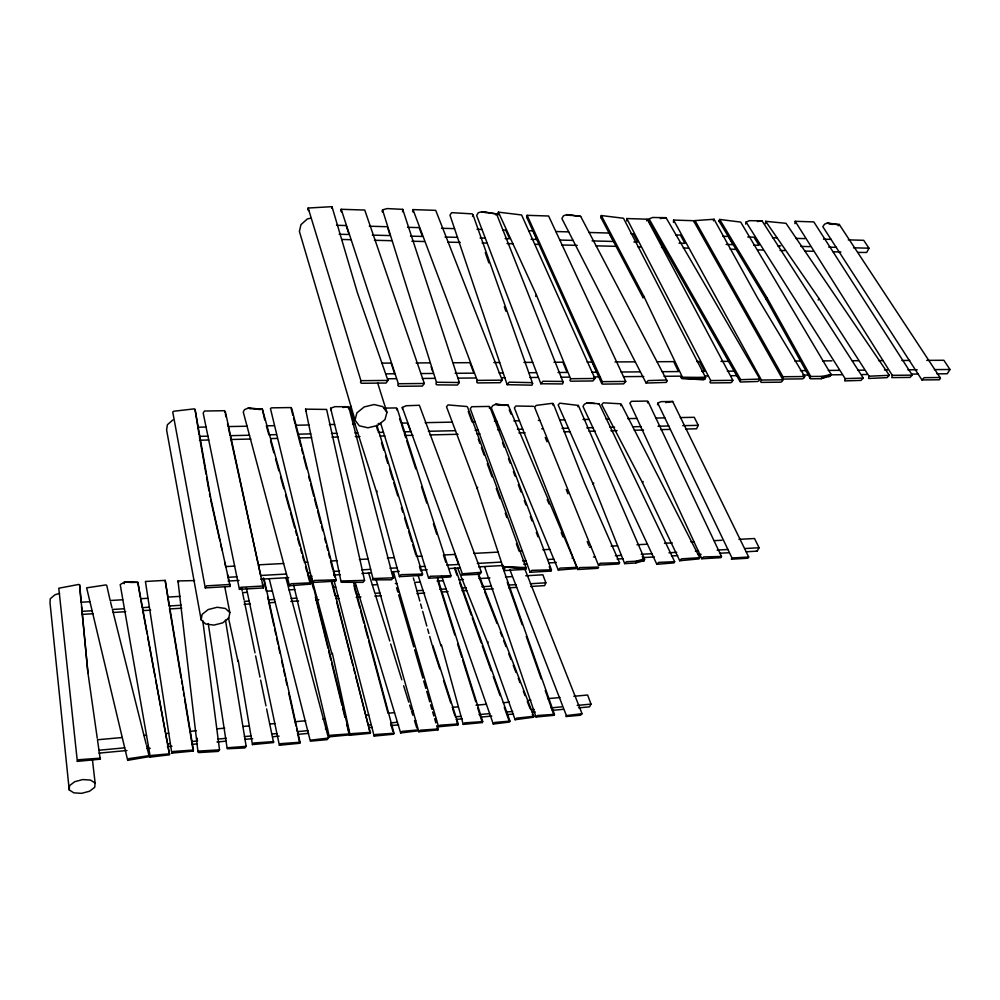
<?xml version="1.0" encoding="UTF-8"?>
<svg xmlns="http://www.w3.org/2000/svg" width="1000" height="1000" viewBox="0 0 1000 1000"><rect width="100%" height="100%" fill="white"/><g stroke="black" fill="none" stroke-linecap="round" stroke-linejoin="round"><path stroke-width="1.5" d="M635.65 563L636.562 561.163L644.125 560.65L644.188 558.862L636.562 561.163L626.438 561.737L624.675 563.625L635.65 563L644.125 560.65L644.737 559.425L578.35 405.438L559.75 403.175L558.175 404.975L593.212 484.288L624.675 563.625M348.55 408.762L348.7 406.712L334.85 406.688L330.613 408.25L330.975 409.938M77.337 761.375L78.45 759.737L100.35 758.15L100.25 759.175L77.337 761.375L58.788 588.225L78.763 584.438L79.6 584.837L81.1 602.238L89.65 601.737M97.263 738.238L87.925 672.8L79.6 584.837M69.225 789.925L69.55 785.662L74.737 781.688L82.8 779.562L90.6 780.1L95.125 783.075L94.712 787.325L89.537 791.237L81.587 793.337L73.838 792.85L69.225 789.925L50 602.788L50.275 598.75L54.95 594.788L59.6 593.362M402.537 211.788L402.725 209.363L387.2 208.575L382.512 209.875L382.1 211.588L382.825 212.188M124.275 583.713L124.438 582.1L137.85 582.362L169.562 754.8L150.3 757.087L120.213 584.575L124.438 582.1L137.85 582.362L140.287 597.25M127.688 760.337L128.825 758.637L149.425 755.612L149.275 756.625L127.688 760.337L86.65 587.837L105.913 584.925L106.737 585.363L110.162 600.513L122.587 599.775M165.188 580.375L193.412 750.037L193.225 751.05L171.812 753.112L145.425 581.475L165.188 580.375L169.112 605.988L181.312 605.237M210.512 496.962L230.162 586.45L205.263 587.888L172.75 412.038L173.787 411.238L194.213 408.875L195.062 409.45L199.1 434.825M150.3 757.087L151.475 755.45L169.725 753.787M194.562 580.575L177.987 580.962L178.612 582.537M225.075 412.725L224.462 410.7L204.45 411.025L203.188 413.088L239.425 589.338L263.4 587.938L225.3 411.362M171.812 753.112L173 751.5L193.412 750.037M205.263 587.888L206.663 585.825L229.488 584.513L230.413 585.112M201.175 619.913L202.113 614.388L208.238 609.538L217.162 607.275L225.438 608.462L229.862 612.612L228.8 618.1L222.712 622.863L213.925 625.112L205.7 624L201.175 619.913L166.6 429.938L167.4 424.725L172.825 419.975M177.987 580.962L198 752.125L198.837 752.575L218.287 751.4L219.525 749.837L202.763 620.525M252.45 744.587L253.713 743L273.825 741.575L273.562 742.575L252.45 744.587L238.212 660.35M308.163 208.025L360.913 380.675L360.475 382.425L361.413 383.275L386.1 383.038L387.938 380.425L357.375 292.65L331.987 206.663L308.163 208.025L307.838 209.775L308.688 210.575M239.425 589.338L240.875 587.288L262.787 586.013L263.688 586.613M331.637 208.388L331.987 206.663M291.65 408.212L336.112 579.837L335.763 581.138L312.65 582.475L270.45 408.537L271.512 407.85L290.863 407.55L292.85 415.25M341.188 209.288L398.338 383.738L397.863 385.462L398.762 386.312L422.425 386.062L424.312 383.475L364.75 210.05L341.188 209.288L340.812 211.012L341.662 211.9M208.263 623.612L227.213 748.775L244.9 747.938L246.163 746.363L225.463 620.087M305.587 409.137L341.15 582.263L362.987 582.362L364.55 580.4L326.625 409.438L305.587 409.137L306.062 411.15M289.575 585.775L291.062 583.725L310.675 582.812L310.338 584.125L289.575 585.775L243.263 412.025L244.475 409.65L247.975 408.225L262.35 409.137L310.675 582.812M312.65 582.475L314.163 580.462L336.112 579.837M355.037 420.138L356.875 412.912L364.162 406.938L374.1 404.538L382.812 406.637L386.938 412.4L384.975 419.562L377.738 425.425L367.962 427.8L359.312 425.8L355.037 420.138L299.4 231.438L300.938 224.7L307.275 218.962L310.225 218.287M413 209.6L477.262 380.387L476.7 382.088L477.512 382.925L500.238 382.688L502.188 380.15L435.712 210.35L413 209.6L412.575 211.3L413.35 212.175M279.375 745.238L280.663 743.65L300.038 742.262L299.762 743.263L279.375 745.238L246.412 587.925M331.712 580.562L370.312 733.3L350.163 735.225L332.337 653.25M376.85 425.175L422.55 574.062L422.113 575.35L399.438 576.65L376.625 492.25L376.975 490.887M396.775 409.875L396.45 407.925L384.175 408.125M402.3 407.45L462.35 573.812L461.887 575.075L479.762 574.25L481.413 572.275L419.375 405.275L406.15 405.75L402.3 407.45L402.5 409.062M269.225 578.787L310.35 741.175L327.163 739.638L328.475 738.05L285.812 577.463M472.5 216.438L472.987 214.775L472.262 213.875L451.662 212.65L449.975 215.113L507.15 384.675L531.987 385.175L532.6 383.5L472.987 214.775M505.25 566.95L504.175 570.6L525.7 569.35L526.213 568.1L467.6 407.238L466.925 406.525L448.013 404.913L446.512 406.775L477.2 488.55L504.175 570.6L503.988 566.875L526.213 568.1L525.562 567.525L505.25 566.95L525.7 569.35M330.613 408.25L372.962 578.575L372.575 579.875L391.55 579.788L393.15 577.812L348.7 406.712L342.962 407.5M329.375 736.8L330.7 735.238L349.562 733.913L349.237 734.9L329.375 736.8L293.675 585.15M382.512 209.875L436.45 382.262L435.938 383.975L436.8 384.85L457.413 385.05L459.338 382.5L402.725 209.363M498.4 212.15L536.337 294.837L570.588 378.713L569.938 380.375L570.662 381.188L592.888 380.975L594.925 378.488L521.613 214.963L498.4 212.15L497.887 213.8L498.625 214.75M399.438 576.65L401.025 574.675L422.55 574.062M350.163 735.225L351.5 733.662L370.65 732.312M526.6 216.95L527.137 215.312L548.612 216.012L625.725 381.425L623.663 383.875L602.312 384.113L601.625 383.3L526.6 216.95L527.275 217.812M477.2 488.55L477.638 487.225M437.438 577.6L482.713 721.6L482.287 722.575L463.237 724.4L441.475 645.013M374.162 736.075L375.525 734.513L393.988 733.213L393.638 734.2L374.162 736.075L333.888 579.888M428.638 578.25L430.262 576.275L450.962 575.688L450.513 576.962L428.638 578.25L380.763 423.55L378.2 423.6M489.487 408.325L489.312 406.425L471.737 406.712L470.262 408.65L530.112 572.3L550.887 571.075L551.425 569.825L489.925 407.05M507.15 384.675L509.125 382.163L531.825 382.65L532.6 383.5M400.65 732.938L402.025 731.375L418.05 729.912L417.688 730.9L400.65 732.938L355.337 582.938M643.05 297.7L600.712 217.15L601.3 215.538L623.5 218.263L705.625 377.463L704.862 379.062L703.5 379.862L681.688 378.375L680.738 377.212L705.625 377.463L681.688 378.375L682.675 377.675L643.75 296.137L601.3 215.538M478.263 573.35L533.875 716.275L533.425 717.237L515.112 719.712L487.625 642.8L488.013 641.762M535.737 296.45L536.337 294.837M540.85 383.762L542.85 381.262L562.438 381.438L563.175 382.275L562.525 383.925L540.85 383.762L476.65 215.487L478.237 212.738L481.75 211.688L496.587 213.95L563.175 382.275M418.85 731.762L420.238 730.212L438.288 728.95L437.9 729.925L418.85 731.762L375.925 578.9M552.875 405.062L552.825 403.275L536.138 405.412L534.65 407.4L598.45 565.15L618.962 563.962L619.562 562.737L584.675 483.325L553.362 403.812M626.8 218.538L710.725 380.55L709.95 382.15L710.537 382.938L730.7 382.725L732.062 381.912L732.85 380.325L647.2 219.2L626.8 218.538L626.763 220.975M438.575 726.762L439.975 725.212L458.263 723.938L457.863 724.912L438.575 726.762L393.462 571.962M646.575 220.8L647.2 219.2M648.45 220.5L649.087 218.9L652.7 217.488L666.038 217.688L759.875 379.075L759.062 380.65L757.712 381.475L740.425 382.025L739.875 381.262L648.45 220.5L648.838 221.012M577.85 406.688L578.35 405.438M593.212 484.288L593.737 482.987M601.625 383.3L602.3 381.662L527.137 215.312M463.237 724.4L464.663 722.862L482.713 721.6M673.587 220.062L761.425 380.037L760.6 381.613L761.137 382.388L780.763 382.175L782.113 381.388L782.95 379.812L693.5 220.712L673.587 220.062L673.475 222.45M530.112 572.3L531.8 570.363L551.425 569.825M694.35 222.162L695.025 220.588L714.05 219.262L757.312 297.525L804.725 376.525L803.875 378.088L802.525 378.875L782.663 379.075L782.975 376.737L695.025 220.588M620.862 405.725L620.85 403.825L603.337 402.825L601.737 404.65L642.525 482.738L679.737 560.737L699.062 558.888L699.712 557.675L621.388 404.5M530.625 586.487L544.637 585.612L545.862 582.8L542.875 574.788L525.75 575.8M642.525 482.738L643.088 481.463M558.312 570.062L560.025 568.125L576.987 567.35L576.425 568.587L558.312 570.062L491.3 407.925L492.675 405.675L495.562 404.35L508.25 405.225L576.987 567.35M713.363 220.825L714.05 219.262M493.288 724.013L494.725 722.463L509.963 721.087L509.525 722.05L493.288 724.013L441.712 576.388M646.112 383.05L648.188 380.575L666.413 380.025L667.025 380.8L666.287 382.413L646.112 383.05L561.875 218.538L563.488 215.812L566.625 214.65L580.662 216.375L667.025 380.8M718.962 221L719.663 219.45L740.688 222.075L831.125 374.462L830.25 376.012L821.1 378.688L810.413 378.8L766.087 299.15L718.962 221L719.525 221.887M643.05 297.712L643.75 296.137M647.562 402.875L647.625 401.05L631.462 401.3L629.875 403.162L701.862 558.763L720.825 557.675L721.488 556.475L648.112 401.65M577.762 569.5L579.5 567.587L598.625 567.075L598.038 568.312L577.762 569.5L514.375 407.912L515.887 406L533.663 406.337M657.775 403.162L731.988 557.987L731.312 559.188L748 558.212L748.7 557.025L672.675 401.463L660.987 401.65L657.775 403.162L657.562 404.7M515.112 719.712L516.55 718.162L533.875 716.275M863.25 378.05L845.15 378.625L844.712 380.913L861.025 380.387L863.25 378.05L762.05 220.85L749.4 220.675L746.087 222.062L745.675 224.1M598.45 565.15L600.2 563.25L619.562 562.737M889.338 375.312L869.05 376.213L868.562 378.475L887.1 377.638L889.338 375.312L786.012 223.312L765.688 221.312L765.475 223.7M536.062 717.025L537.537 715.5L554.462 714.35L553.987 715.3L536.062 717.025L484.8 567.163M912.275 375.138L892.3 375.325L891.787 377.6L910 377.413L912.275 375.138L813.812 221.912L795.2 221.3L794.9 223.612M685.65 429.038L696.562 428.787L698.263 425.337L694.262 417.3L680.337 417.575M509.875 569.675L566.4 715.6L565.913 716.55L580.55 715.225L582.05 713.7L524.65 568.575M739.875 381.262L740.688 379.675L649.087 218.9M656.838 564.3L658.625 562.4L674.65 561.675L674.013 562.888L656.838 564.3L582.987 406.413L584.4 404.212L587.075 402.912L599.175 403.775L674.65 561.675M578.737 707.85L589.6 706.825L591 704.112L587.625 695.025L573.812 696.275M766.087 299.15L766.9 297.638L719.663 219.45M679.737 560.737L681.538 558.837L699.712 557.675M848.25 239.862L863.713 240.312L868.988 248.2L866.675 252.463L858.062 252.413M701.862 558.763L703.675 556.912L721.488 556.475M809.925 378.038L810.775 376.475L766.9 297.638M831.125 374.462L822.4 376.362L821.1 378.688L831.125 374.462L828.913 376.8M818.188 300.025L819.025 298.538L765.688 221.312M746.225 551.763L757.113 551.138L759.1 547.75L754.5 538.513L738.988 539.338M921.925 379.938L924.2 377.675L940.05 377.512L940.425 378.25L939.463 379.762L921.925 379.938L822.812 226.675L824.6 224.163L827.15 223.137L839.225 224.425L940.05 377.512M926.75 360.363L943.85 360.275L950 369.487L947.262 373.75L936.963 373.875M495.788 214.9L496.587 213.95L481.75 211.688L485.962 212.65M507.5 405.8L508.25 405.225L495.562 404.35L504.513 405.438M838.25 225.787L839.225 224.425M598.325 404.338L599.175 403.775M351.375 406.425L349.963 408.325L376.625 492.25M665.713 402.587L672.675 401.463M757.475 221.562L762.05 220.85M660.312 218.562L666.038 217.688M566.4 715.6L582.05 713.7M310.637 740.175L328.475 738.05M98.975 750.238L124.688 747.825M170.325 743.55L167.512 743.812L169.3 753.425M191.65 741.55L197.463 741L197.113 738.075M218.088 739.075L226.337 738.3M244.387 736.6L250.95 735.987M271.8 734.038L276.925 733.55M308.275 730.612L297.213 731.65L296.588 728.812M325.412 729.013L327.5 728.812M348.3 726.862L347.287 726.963L346.6 724.163M397.425 722.262L390.613 722.9L392.875 731.375M415.7 720.55L414.5 720.662L416.775 727.975M436.2 718.625L434.663 718.763L435.875 722.95M455.25 716.838L460.95 716.3M479.075 714.6L489.663 713.612M506.55 712.025L512.688 711.45M531.112 709.725L534.188 709.438M551.075 707.862L561.825 706.85M577.188 705.413L591 704.112M148.275 745.612L146.55 745.775L149.275 756.625M371.238 724.712L368.188 725L355.613 675.95M99 753.138L126.95 750.5M147.125 748.6L150.238 748.3M167.312 746.688L171.975 746.25M192.15 744.35L196.812 743.913M216.988 742L226.312 741.125M244.938 739.362L252.7 738.637M272.887 736.725L279.1 736.137M297.725 734.388L308.587 733.35M369.137 727.638L372.25 727.35M390.875 725.588L398.638 724.85M456.087 719.438L462.287 718.85M480.925 717.087L491.788 716.062M507.312 714.6L513.525 714.013M532.163 712.25L535.262 711.963M552.337 710.35L563.212 709.325M168.725 733.263L165.613 733.55L167.237 742.337M269.738 724.038L274.837 723.575M346.1 717.062L344.888 717.175L342.675 708.162M413 710.962L411.525 711.087L412.8 715.188M189.95 731.325L196.238 730.75M394.525 712.65L388.025 713.238L368.7 641.075M122.212 737.513L97.475 739.762L100.25 759.175M143.988 735.525L146.463 735.288M216.737 728.875L224.775 728.138M242.987 726.475L249.2 725.913M295.025 721.725L305.738 720.75M322.9 719.188L325.175 718.975M365.7 715.275L368.725 715M433.425 709.087L431.887 709.237L430.588 704.775M452.2 707.375L458.275 706.825M476.025 705.2L486.388 704.262M503.263 702.712L509.4 702.163M527.8 700.475L530.875 700.2M547.737 698.662L560.013 697.537M462.35 573.812L481.413 572.275M227.438 747.763L246.163 746.363M81.988 611.35L91.8 610.75M124.175 608.763L112.413 609.475L146.188 744.312M149.125 607.225L142.225 607.65L140.562 598.713L147.738 598.275M249.163 601.062L244.35 601.362L255 652.85M274.625 599.487L268.238 599.888L267.6 597M291.188 598.475L296.737 598.138M316.663 596.9L315.375 596.987L327.912 648.062M356.213 594.475L358.775 594.312M379.888 593.013L374.925 593.312L368.488 572.612M399.25 591.825L397.788 591.912L396.575 587.737M416.925 590.737L422.975 590.363M439.925 589.312L446.087 588.938M461.688 587.975L466.362 587.688M481.95 586.725L491.3 586.15M508.45 585.1L516.237 584.625M530.262 583.763L545.862 582.8M337.938 595.6L335.062 595.775L331.388 581.413M82.15 614.4L93.05 613.725M113.3 612.463L125.763 611.688M142.887 610.625L150.675 610.138M169.363 608.975L181.812 608.2M244.1 604.325L250.325 603.938M269.012 602.775L275.25 602.375M290.812 601.413L298.6 600.925M315.738 599.862L318.85 599.663M335.975 598.6L339.087 598.4M356.213 597.337L360.887 597.05M374.9 596.175L381.138 595.788M416.95 593.562L424.738 593.075M441.863 592.013L448.088 591.625M462.113 590.75L466.775 590.462M483.913 589.388L493.25 588.812M508.825 587.837L516.613 587.35M313.275 588.438L314.375 588.375M167.638 597.1L180.25 596.35M247.338 592.35L242.537 592.638L244.05 599.9M272.4 590.862L266.337 591.225L263.425 577.987M353.95 586.013L356.238 585.875M372.312 584.925L377.525 584.612M198.188 751.112L219.525 749.837M731.988 557.987L748.7 557.025M288.962 589.875L294.713 589.538M332.887 587.263L335.75 587.1M395.363 583.55L396.812 583.462M420.275 582.075L414.6 582.413L419.8 601.038M437.1 581.075L443.212 580.712M458.787 579.788L463.462 579.5M479.038 578.575L489.938 577.938M505.5 577L511.737 576.638M228.1 581.038L239 580.425M260.775 579.188L288.788 577.612M309.012 576.462L312.125 576.287M333.913 575.062L340.125 574.7M361.912 573.475L371.25 572.95M391.475 571.8L399.25 571.362M421.037 570.138L427.262 569.788M449.05 568.55L459.938 567.938M478.612 566.875L503.5 565.475M523.725 564.325L526.838 564.15M548.625 562.925L556.4 562.487M617.087 559.05L623.3 558.7M643.538 557.562L654.425 556.95M671.538 555.975L677.763 555.625M697.987 554.487L701.1 554.312M719.775 553.25L729.112 552.725M236.85 576.8L228.1 577.288L227.488 574.6M286.45 574.038L260.675 575.475L258.35 564.837L283.637 563.5M307.213 572.888L310.25 572.712M333.25 571.438L339.513 571.087M361.725 569.85L370.6 569.362M390.012 568.275L397.062 567.888M424.95 566.337L419.45 566.638L420.788 570.988M446.7 565.125L458.55 564.462L454.925 554.412L443.45 555.013L445.775 562.238M477.287 563.425L501.375 562.087M522.625 560.9L525.875 560.725M548 559.487L553.812 559.163M572.013 558.15L573.288 558.088M593.462 556.962L595.1 556.862M615.363 555.737L621.413 555.4M641.225 554.3L651.888 553.713M668.975 552.762L676.75 552.325M695.387 551.287L698.5 551.112M717.138 550.087L728.025 549.475M745.113 548.525L759.1 547.75M234.65 566.1L225.688 566.575L224.662 562.025M304.3 562.4L307.663 562.225M337.325 560.65L330.55 561.013L332.863 569.95M359.387 559.475L368.038 559.012M387.337 558L394.288 557.625M416.325 556.45L421.812 556.163M473.612 553.413L498.1 552.112M522.263 550.837L519.025 551.013L516.375 543.737M542.837 549.75L549.775 549.375M611.138 546.125L617.6 545.775M636.987 544.75L647.438 544.2M664.5 543.288L672.262 542.875M690.888 541.888L693.988 541.725M714.163 540.662L721.912 540.25M589.55 547.263L591.188 547.175M372.962 578.575L393.15 577.812M740.688 379.675L759.875 379.075M199.438 440.225L208.787 440M230.613 439.5L250.863 439.038M271.125 438.575L277.362 438.425M299.175 437.925L311.65 437.638M331.9 437.175L338.137 437.025M355.275 436.637L359.95 436.525M380.213 436.062L384.888 435.962M405.15 435.487L412.938 435.312M430.075 434.913L458.125 434.275M476.825 433.837L479.95 433.775M518.9 432.875L525.138 432.738M564.1 431.838L570.325 431.688M589.025 431.262L595.262 431.125M610.85 430.763L617.075 430.625M634.225 430.225L643.575 430.012M660.713 429.613L670.062 429.4M341.512 580.962L364.55 580.4M207.925 436.163L199.375 436.35L206.038 474.162M249.462 435.238L230.1 435.675L228.438 428.1M276.275 434.65L268.863 434.812L266.363 425.825L274.075 425.675M297.738 434.175L310.825 433.888M331.45 433.425L336.788 433.312M354.975 432.912L357.75 432.85M378.312 432.4L383.462 432.287M428.363 431.287L455.487 430.688M475.087 430.262L478.137 430.188M497.575 429.762L500.312 429.7M517.463 429.325L522.725 429.2M541.737 428.787L543.288 428.75M562.025 428.338L568.438 428.2M586.8 427.788L592.925 427.663M609.963 427.275L614.612 427.175M633.2 426.775L640.938 426.6M657.987 426.225L668.825 425.988M682.763 425.675L698.263 425.337M197.763 427.188L206.05 427.025M247.05 426.213L228.113 426.587L227.5 423.812M308.962 424.975L295.425 425.25L300.863 446.25M329.438 424.562L334.588 424.462M352.525 424.113L354.963 424.062M425.163 422.663L452.275 422.125M475.025 421.662L471.975 421.725L468.237 411.45M494.375 421.287L496.8 421.238M513.9 420.887L519.425 420.788M538.35 420.4L539.9 420.375M560.25 419.963L564.763 419.875M582.987 419.513L589.062 419.4M606.075 419.062L609.175 419M627.737 418.625L637.025 418.438M655.588 418.075L664.875 417.887M477.262 380.387L502.188 380.15M398.338 383.738L424.312 383.475M602.3 381.662L625.725 381.425M710.725 380.55L732.85 380.325M761.425 380.037L782.95 379.812M499.15 372.962L503.188 372.925M529.1 372.725L536.613 372.675M621.125 372.013L640.387 371.875M727.362 371.2L734.237 371.15M388.038 378.762L395.838 378.7M422.337 378.462L434.812 378.35M458.212 378.137L475.363 377.987M501.875 377.75L505 377.725M529.95 377.5L537.737 377.438M561.138 377.225L568.938 377.15M593.888 376.925L600.125 376.875M623.513 376.662L643.787 376.488M664.062 376.3L681.213 376.15M704.613 375.938L707.725 375.913M731.112 375.712L737.35 375.65M802.85 375.062L809.087 375.012M830.925 374.812L841.838 374.725M862.113 374.538L866.787 374.5M912.013 374.087L918.25 374.038M360.913 380.675L387.938 380.425M570.588 378.713L594.925 378.488M782.975 376.737L804.725 376.525M810.775 376.475L822.4 376.362M385.85 373.837L394.65 373.762L391.15 363.075L382.188 363.125M421.175 373.562L433.237 373.462M455.15 373.3L473.85 373.15M558.013 372.5L567.087 372.438M591.65 372.25L596.938 372.2M662.163 371.7L678.45 371.575L673.713 361.637L656.975 361.725M701.85 371.4L704.55 371.375L699.45 361.512L696.762 361.525M800.362 370.637L805.85 370.6M828.275 370.425L839.2 370.337M857.925 370.2L864.175 370.15M884.45 369.988L887.575 369.963M907.862 369.812L917.225 369.738M934.4 369.613L950 369.487M416.075 362.95L429.925 362.875M453.2 362.762L469.913 362.675L473.363 371.85M493.85 362.55L499.688 362.525M523.95 362.4L532.675 362.362M553.962 362.25L562.913 362.2L566.562 371.15M587.087 362.088L592.362 362.05L596.362 370.938M615.037 361.938L635.25 361.838M720.962 361.4L728.675 361.362M794.75 361.025L800.512 361M822.625 360.887L831.95 360.838M852.15 360.737L858.363 360.712M878.575 360.613L883.238 360.588M901.888 360.487L909.663 360.45M436.45 382.262L459.338 382.5M341.662 239.45L351.025 239.688M374.425 240.275L391.587 240.7M411.875 241.213L424.35 241.525M447.75 242.113L460.238 242.425M482.075 242.975L486.75 243.088M507.038 243.6L513.275 243.762M535.125 244.3L539.8 244.425M561.638 244.975L577.25 245.362M595.962 245.837L616.25 246.337M638.088 246.887L641.213 246.962M661.488 247.475L664.613 247.55M683.337 248.025L688.012 248.137M730.138 249.2L736.375 249.363M758.225 249.9L762.9 250.025M780.062 250.45L784.737 250.575M805.025 251.075L812.825 251.275M833.1 251.788L840.9 251.975M339.162 234.237L349.062 234.5M372.312 235.113L390.138 235.588L387.825 228.2M410.462 236.125L422.463 236.438L419.15 227.625L407.537 227.3M445.012 237.025L457.475 237.362M480.087 237.95L485.262 238.088M505.15 238.612L509.613 238.725L505.65 230.1L503.05 230.025M531.112 239.3L537.038 239.45M559.8 240.05L573.075 240.4M592.087 240.9L613.663 241.475L609.237 233.05L589.188 232.475M633.9 242L637.688 242.1L633.362 233.738L630.85 233.663M679.05 243.2L684.925 243.35M726.15 244.438L733.225 244.625L728.3 236.438L722.913 236.287M753.713 245.162L759.062 245.3L753.925 237.175L747.775 237M777.638 245.787L780.738 245.875M800.863 246.4L810.15 246.65M828.737 247.138L836.475 247.35M853.512 247.8L868.988 248.2M336.5 225.275L346.138 225.55L348.65 233.225M369.288 226.213L387.362 226.725M441.488 228.263L454.538 228.637M477.025 229.275L481.962 229.425M528.75 230.75L533.162 230.875L536.487 238.225M555.775 231.525L568.713 231.887M675.825 234.95L680.4 235.075L684.287 242.162M772.475 237.7L777.125 237.838M795.675 238.363L804.95 238.625M823.512 239.163L831.237 239.375M681.688 378.375L704.862 379.062M124.438 582.1L133.2 582.5M594.637 403.45L587.075 402.912L591.3 403.45M251.062 408.562L247.975 408.225L262.35 409.137L264.738 419.975M254.163 408.9L260.35 409.575M580.662 216.375L566.625 214.65L570.988 215.538M839.45 224.938L827.15 223.137L832.7 224.462M756.425 551.025L757.113 551.138M600.712 217.15L601.362 218.075M819.025 298.538L869.05 376.213M746.087 222.062L845.15 378.625M795.2 221.3L892.3 375.325M642.288 556.375L644.125 560.65M509.25 409.913L510.988 414.038M547.225 499.625L549.05 503.938M561.2 532.625L563.025 536.938M545.237 437.45L546.987 441.788M566.225 489.475L567.975 493.8M587.212 541.487L588.962 545.825M457.713 568.162L487.625 642.8M478.45 575.8L482.938 587.337M484.625 591.675L496.962 623.425M500.325 632.087L502.013 636.413M503.688 640.738L505.938 646.513M508.738 653.725L510.988 659.5M513.225 665.275L516.025 672.487M518.275 678.263L519.963 682.6M523.325 691.25L525 695.588M527.25 701.363L530.05 708.575M532.3 714.35L533.425 717.237M502.488 442.775L504.125 447.113M508.488 458.675L510.112 463.013M513.387 471.688L515.025 476.025M518.3 484.7L521.025 491.925M524.3 500.6L525.938 504.938M530.3 516.5L531.938 520.837M536.3 532.4L537.938 536.737M549.263 566.763L550.887 571.075M478.263 438.988L479.85 443.35M481.438 447.713L484.087 454.988M487.262 463.725L492.025 476.812M496.262 488.45L499.963 498.638M505.262 513.188L506.85 517.55M455.025 567.688L509.963 721.087M454.425 568.038L457.05 575.375M459.675 582.7L471.213 614.975M472.262 617.9L481.188 642.837M482.238 645.775L491.163 670.713M493.263 676.575L500.087 695.638M504.275 707.375L509 720.575M485.25 252.6L488.862 262.838M504.338 306.762L505.887 311.163M501.987 565.2L554.462 714.35M507.25 582.288L522.137 624.675M526.25 636.362L541.15 678.763M545.25 690.45L553.987 715.3M418.075 575.312L441.112 646.05M458.263 723.938L432.925 645.65L432.575 646.7L439.75 668.9M443.587 680.738L450.763 702.938M452.638 708.725L454.812 715.487M456.562 720.875L457.863 724.912M397.137 408.562L450.962 575.688M399.625 418.713L401.05 423.137L407.525 423.013L410.65 431.688L403.837 431.838L401.512 424.588M404.312 433.312L405.75 437.762M406.7 440.737L415.775 468.938M421.5 486.75L426.75 503.075M433.425 523.85L436.775 534.237M377.587 382.725L386.938 412.4M437.55 580.1L454.8 635.013M457.587 643.913L461.788 657.275M462.713 660.238L475.763 701.787M477.625 707.725L482.287 722.575M431.175 366.85L432.413 370.825M375.387 594.812L389.75 641.025M390.675 644L401.8 679.788M403.65 685.75L408.75 702.15M409.675 705.125L411.062 709.6M376.525 426.562L377.863 430.938M381.475 442.738L383.738 450.125M385.55 456.025L387.812 463.413M389.625 469.325L392.8 479.663M393.7 482.612L397.775 495.9M401.388 507.713L402.75 512.15M404.562 518.062L407.725 528.4M408.638 531.35L411.8 541.688M412.713 544.637L415.875 554.975M392.475 573.612L393.713 577.875M398.65 594.875L413.762 646.862M414.625 649.825L422.825 678.05M423.688 681.012L425.838 688.438M426.712 691.413L429.725 701.812M432.675 711.963L433.862 716.05M436.688 725.738L437.9 729.925M413.338 577.938L414.175 580.913M420.625 603.987L421.863 608.4M422.688 611.35L426.812 626.075M427.638 629.025L428.875 633.438M429.7 636.388L432.163 645.225M270.525 440.812L273.863 452.825M275.525 458.825L278.863 470.838M280.538 476.838L283.875 488.85M285.538 494.85L289.713 509.862M290.538 512.863L294.713 527.875M295.55 530.875L296.8 535.388M297.638 538.387L299.713 545.887M300.55 548.888L301.8 553.4M302.638 556.4L303.888 560.9M305.55 566.888L306.8 571.388M307.613 574.288L310.338 584.125M353.6 582.6L393.988 733.213M311.4 577.238L332.062 654.312M354.325 587.425L355.838 593.062M356.613 595.975L359.837 608M360.637 611.013L363.862 623.038M364.663 626.038L367.887 638.075M293.587 418.113L295.062 423.812M301.65 449.275L302.812 453.8M303.6 456.825L306.725 468.9M308.675 476.45L309.85 480.988M310.625 484L313.75 496.087M314.538 499.1L316.875 508.162M317.663 511.175L320.788 523.263M321.562 526.275L322.738 530.812M324.688 538.362L325.863 542.888M326.65 545.913L327.812 550.438M328.6 553.462L329.775 557.987M333.612 572.825L334.688 576.975M336.613 601.825L352.9 665.362M353.675 668.388L354.837 672.925M368.537 726.388L370.312 733.3M110.538 602.013L112.037 607.987M310.712 575.887L349.562 733.913M310.413 576.788L312.913 586.975M328.65 651.075L330.863 660.088M331.613 663.088L341.938 705.163M347.612 728.288L349.237 734.9M210.65 499.888L219.875 540.8M220.562 543.837L221.925 549.9M228.388 578.587L228.988 581.213M229.575 583.825L230.162 586.45M263.975 578.462L300.038 742.262M268.575 601.413L273.925 625.775M274.6 628.825L275.938 634.913M276.613 637.962L277.95 644.05M278.625 647.1L279.962 653.188M281.637 660.812L282.975 666.9M283.637 669.95L284.988 676.038M285.65 679.087L286.988 685.175M288.663 692.788L295.963 725.987M297.538 733.1L299.762 743.263M225.375 414.113L225.987 416.887M230.425 437.188L258.012 563.312M262.488 583.787L263.4 587.938M228.425 617.638L238 661.438M241.612 588.138L242.225 591.138M255.625 655.888L260.012 677.087M260.637 680.113L265.975 705.863M266.6 708.888L273.275 741.15M224.713 586.575L229.862 612.612M142.5 609.175L147.075 633.75M147.637 636.812L155.05 676.737M155.625 679.812L165.325 732.013M195.062 409.45L210.512 496.95M206.575 477.188L208.975 490.8M209.513 493.825L210.037 496.85M169.625 609.05L181.062 677.825M181.562 680.888L182.075 683.938M182.587 687L183.088 690.05M183.6 693.112L184.112 696.162M184.613 699.225L193.225 751.05M92.45 759.862L95.125 783.075M81.538 606.8L87.925 672.8"/></g></svg>
